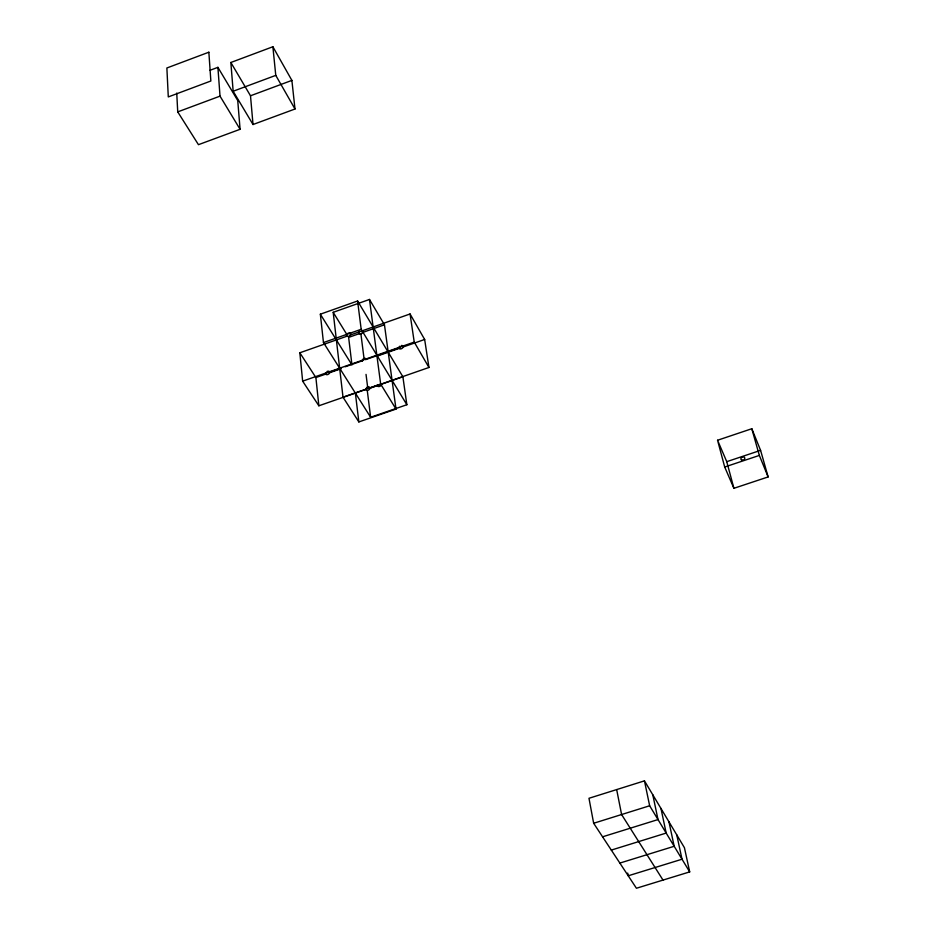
<?xml version="1.0" encoding="UTF-8"?>
<svg xmlns="http://www.w3.org/2000/svg" width="935" height="935" viewBox="0 0 935 935"><rect width="100%" height="100%" fill="white"/><g stroke="black" fill="none" stroke-linecap="round" stroke-linejoin="round"><path stroke-width="1.4" d="M209.826 70.359L217.902 67.343L237.735 100.524L240.085 129.299L198.454 144.68L177.732 111.884L176.738 93.079M230.852 62.493L272.88 46.75L291.884 80.398L294.993 109.009L253.023 124.519L233.154 91.244L230.852 62.493L250.498 95.779L253.023 124.519M177.732 111.884L220.017 96.141L217.902 67.343M233.154 91.244L275.767 75.373L272.88 46.75M250.498 95.779L291.884 80.398M320.343 314.195L357.591 300.988L402.88 376.758L406.854 404.738L370.634 417.255L323.463 342.572L320.343 314.195L351.957 364.919L348.638 337.406L359.659 333.526M333.187 312.313L369.489 299.457L384.46 324.796L396.008 409.086L358.853 421.93L343.005 397.176L333.187 312.313L346.429 333.818M323.463 342.572L361.179 329.295L357.591 300.988M366.24 389.299L318.858 405.79L302.648 381.153L299.831 352.787L347.271 336.086M349.994 335.127L410.056 313.973L424.654 339.475L428.955 367.478L370.318 387.885M362.418 332.556L384.46 324.796M302.648 381.153L414.24 342.093L410.056 313.973M328.956 372.469L341.17 368.191M345.237 366.765L362.874 360.594M365.538 359.659L399.724 347.691M299.831 352.787L315.89 377.541L326.584 373.801M329.249 372.866L341.275 368.659M376.127 356.457L400.367 347.972M403.067 347.025L424.654 339.475M343.005 397.176L380.662 384.075L396.008 409.086M369.851 388.247L378.114 385.372M380.861 384.414L402.88 376.758M717.554 440.245L751.81 428.733L760.587 450.354L768.126 476.932L733.905 488.304L724.695 467.009L717.554 440.245L726.752 461.668L733.905 488.304M726.752 461.668L760.587 450.354M724.695 467.009L759.349 455.427L768.126 476.932M644.46 780.854L588.98 798.28L593.655 823.267L636.431 888.25L689.691 871.899L684.432 847.706L644.46 780.854L649.65 805.771L689.691 871.899M593.655 823.267L649.65 805.771M602.572 836.813L658.006 819.574L652.794 794.797M611.315 850.09L666.176 833.073L660.963 808.436M619.858 863.075L674.182 846.292L668.946 821.795M663.008 880.092L621.6 814.537L616.668 789.584M220.017 96.141L240.085 129.299M361.179 329.295L406.854 404.738M414.24 342.093L428.955 367.478M275.767 75.373L294.993 109.009M751.81 428.733L759.349 455.427M676.765 834.885L682.012 859.23L628.226 875.791L627.701 873.08M369.489 299.457L380.662 384.075M360.875 333.655L364.054 358.724M366.029 374.386L367.654 387.219M367.28 390.608L370.634 417.255M355.37 393.086L358.853 421.93M315.89 377.541L318.858 405.79M368.18 386.88A2.279 1.578 -31.1 0 1 369.874 388.516A2.279 1.578 -31.1 0 1 367.128 390.433A2.279 1.578 -31.1 0 1 365.912 388.457M366.602 387.593A2.279 1.578 -31.1 0 1 367.081 387.254M361.565 330.558A2.221 1.496 -30.5 0 1 362.406 332.72A2.221 1.496 -30.5 0 1 359.262 333.818A2.221 1.496 -30.5 0 1 359.507 331.282M326.899 371.581A2.244 1.531 -31.6 0 1 329.669 372.212A2.244 1.531 -31.6 0 1 327.238 374.666A2.244 1.531 -31.6 0 1 325.719 372.761M401.36 345.506A2.256 1.543 -30 0 1 402.962 347.399A2.256 1.543 -30 0 1 399.724 348.872A2.256 1.543 -30 0 1 399.794 346.219M347.867 333.327A2.279 1.543 -30.7 0 1 350.672 333.807A2.279 1.543 -30.7 0 1 348.603 336.343A2.279 1.543 -30.7 0 1 346.511 334.987M346.967 334.075A2.279 1.543 -30.7 0 1 347.376 333.666M364.019 358.526A2.244 1.531 -30.8 0 1 366.298 359.391M362.266 361.237A2.244 1.531 -30.8 0 1 362.324 359.952M362.616 359.507A2.244 1.531 -30.8 0 1 363.014 359.098M381.328 383.724A2.221 1.531 -30.9 0 1 379.341 386.494A2.221 1.531 -30.9 0 1 377.53 384.647M208.856 52.208L166.874 67.986L168.288 96.924L210.854 81.006L208.856 52.208M742.226 460.219A2.045 1.554 -22.8 0 0 744.774 457.94A2.045 1.554 -22.8 0 0 741.513 457.612A2.045 1.554 -22.8 0 0 742.226 460.219"/></g></svg>
